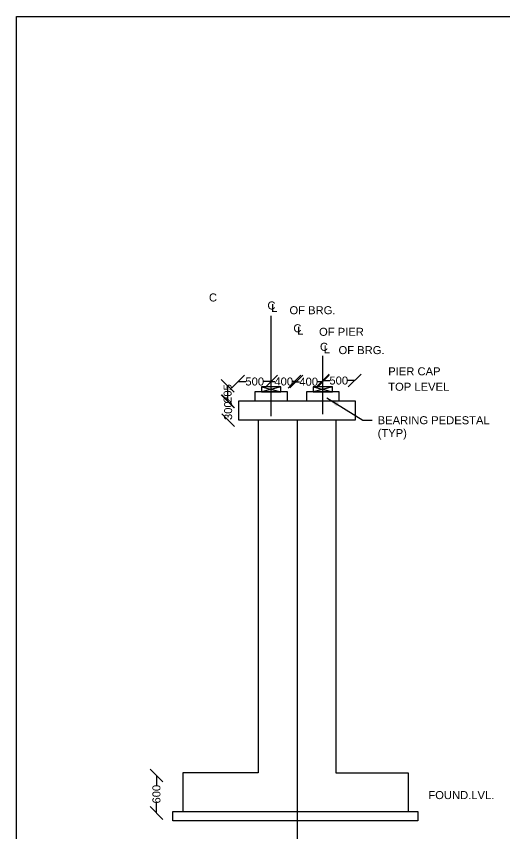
# Model space of a CAD drawing. Header units: millimetres. Extents: x 5124 to 10115727, y 2311 to 29203932.
# Drawn here: x 10086774 to 10094386, y 29191176 to 29203932 of the extents above; entities that cross this region are included whole.
import ezdxf

# ---------------------------------------------------------------- set-up
doc = ezdxf.new("R2010")
doc.units = ezdxf.units.MM
doc.header["$MEASUREMENT"] = 0
for name, color, linetype in [('DRAWING', 2, 'Continuous'), ('TEXT', 1, 'Continuous'), ('text2', 7, 'Continuous')]:
    doc.layers.add(name, color=color, linetype=linetype)
doc.styles.get("Standard").update_dxf_attribs({"font": 'arial.ttf', "height": 125})
doc.dimstyles.get("Standard").update_dxf_attribs({"dimtxt": 150, "dimasz": 200, "dimexe": 0.18, "dimexo": 0.0625, "dimgap": 0.09, "dimtad": 0, "dimdec": 0, "dimzin": 0, "dimdsep": 46, "dimtxsty": 'Standard', "dimblk": 'OBLIQUE', "dimcen": 0.09, "dimse1": 1, "dimse2": 1, "dimadec": 0, "dimazin": 0, "dimtfac": 1, "dimtdec": 0, "dimtofl": 0, "dimtmove": 0, "dimatfit": 3, "dimfxl": 1, "dimtolj": 1, "dimtzin": 0, "dimarcsym": 0})

# ---------------------------------------------------------------- blocks, each defined once
blk = doc.blocks.new('_Oblique')
at = {"color": 0, "linetype": 'ByBlock', "lineweight": -2}
blk.add_line((-0.5, -0.5), (0.5, 0.5), dxfattribs=at)
blk = doc.blocks.new('*D8')
at = {"layer": 'Defpoints', "color": 0, "transparency": 16777216}
for p in [(10088958, 29192084), (10089108, 29192084), (10089108, 29191499)]:
    blk.add_point(p, dxfattribs=at)
at = {"layer": 'text2', "color": 0, "lineweight": -2, "transparency": 16777216}
for p, q in [((10088958, 29192084), (10088958, 29191930)), ((10088958, 29191499), (10088958, 29191653))]:
    blk.add_line(p, q, dxfattribs=at)
at = {"layer": 'text2', "color": 0, "lineweight": -2, "transparency": 16777216, "xscale": 200, "yscale": 200, "zscale": 200}
for p, rotation in [((10088958, 29192084), 90), ((10088958, 29191499), 270)]:
    blk.add_blockref('_Oblique', p, dxfattribs=dict(at, rotation=rotation))
at = {"layer": 'text2', "color": 0, "transparency": 16777216, "insert": (10088958, 29191792), "char_height": 125, "attachment_point": 5, "rotation": 90}
blk.add_mtext('\\A1;600', dxfattribs=at)
blk = doc.blocks.new('*D39')
at = {"layer": 'Defpoints', "color": 0, "transparency": 16777216}
for p in [(10090747, 29199078), (10090233, 29198229), (10090747, 29198232)]:
    blk.add_point(p, dxfattribs=at)
at = {"layer": 'text2', "color": 0, "lineweight": -2, "transparency": 16777216}
for p, q in [((10090233, 29198232), (10090352, 29198232)), ((10090747, 29198232), (10090628, 29198232))]:
    blk.add_line(p, q, dxfattribs=at)
at = {"layer": 'text2', "color": 0, "lineweight": -2, "transparency": 16777216, "xscale": 200, "yscale": 200, "zscale": 200, "rotation": 180}
blk.add_blockref('_Oblique', (10090233, 29198232), dxfattribs=at)
at = {"layer": 'text2', "color": 0, "lineweight": -2, "transparency": 16777216, "xscale": 200, "yscale": 200, "zscale": 200}
blk.add_blockref('_Oblique', (10090747, 29198232), dxfattribs=at)
at = {"layer": 'text2', "color": 0, "transparency": 16777216, "insert": (10090490, 29198232), "char_height": 125, "attachment_point": 5}
blk.add_mtext('\\A1;500', dxfattribs=at)
blk = doc.blocks.new('*D40')
at = {"layer": 'Defpoints', "color": 0, "transparency": 16777216}
for p in [(10090747, 29198229), (10091138, 29198232), (10091138, 29198229)]:
    blk.add_point(p, dxfattribs=at)
at = {"layer": 'text2', "color": 0, "lineweight": -2, "transparency": 16777216}
for p, q in [((10090747, 29198232), (10090802, 29198232)), ((10091138, 29198232), (10091083, 29198232))]:
    blk.add_line(p, q, dxfattribs=at)
at = {"layer": 'text2', "color": 0, "lineweight": -2, "transparency": 16777216, "xscale": 200, "yscale": 200, "zscale": 200, "rotation": 180}
blk.add_blockref('_Oblique', (10090747, 29198232), dxfattribs=at)
at = {"layer": 'text2', "color": 0, "lineweight": -2, "transparency": 16777216, "xscale": 200, "yscale": 200, "zscale": 200}
blk.add_blockref('_Oblique', (10091138, 29198232), dxfattribs=at)
at = {"layer": 'text2', "color": 0, "transparency": 16777216, "insert": (10090942, 29198232), "char_height": 125, "attachment_point": 5}
blk.add_mtext('\\A1;400', dxfattribs=at)
blk = doc.blocks.new('*D41')
at = {"layer": 'Defpoints', "color": 0, "transparency": 16777216}
for p in [(10091110, 29198232), (10091552, 29198232), (10091552, 29198229)]:
    blk.add_point(p, dxfattribs=at)
at = {"layer": 'text2', "color": 0, "lineweight": -2, "transparency": 16777216}
for p, q in [((10091110, 29198229), (10091190, 29198229)), ((10091552, 29198229), (10091471, 29198229))]:
    blk.add_line(p, q, dxfattribs=at)
at = {"layer": 'text2', "color": 0, "lineweight": -2, "transparency": 16777216, "xscale": 200, "yscale": 200, "zscale": 200, "rotation": 180}
blk.add_blockref('_Oblique', (10091110, 29198229), dxfattribs=at)
at = {"layer": 'text2', "color": 0, "lineweight": -2, "transparency": 16777216, "xscale": 200, "yscale": 200, "zscale": 200}
blk.add_blockref('_Oblique', (10091552, 29198229), dxfattribs=at)
at = {"layer": 'text2', "color": 0, "transparency": 16777216, "insert": (10091331, 29198229), "char_height": 125, "attachment_point": 5}
blk.add_mtext('\\A1;400', dxfattribs=at)
blk = doc.blocks.new('*D42')
at = {"layer": 'Defpoints', "color": 0, "transparency": 16777216}
for p in [(10091552, 29198232), (10092049, 29198247), (10092049, 29198232)]:
    blk.add_point(p, dxfattribs=at)
at = {"layer": 'text2', "color": 0, "lineweight": -2, "transparency": 16777216}
for p, q in [((10091552, 29198247), (10091662, 29198247)), ((10092049, 29198247), (10091938, 29198247))]:
    blk.add_line(p, q, dxfattribs=at)
at = {"layer": 'text2', "color": 0, "lineweight": -2, "transparency": 16777216, "xscale": 200, "yscale": 200, "zscale": 200, "rotation": 180}
blk.add_blockref('_Oblique', (10091552, 29198247), dxfattribs=at)
at = {"layer": 'text2', "color": 0, "lineweight": -2, "transparency": 16777216, "xscale": 200, "yscale": 200, "zscale": 200}
blk.add_blockref('_Oblique', (10092049, 29198247), dxfattribs=at)
at = {"layer": 'text2', "color": 0, "transparency": 16777216, "insert": (10091800, 29198247), "char_height": 125, "attachment_point": 5}
blk.add_mtext('\\A1;500', dxfattribs=at)
blk = doc.blocks.new('*D43')
at = {"layer": 'Defpoints', "color": 0, "transparency": 16777216}
for p in [(10090033, 29198166), (10090033, 29197924), (10090068, 29197924)]:
    blk.add_point(p, dxfattribs=at)
at = {"layer": 'text2', "color": 0, "lineweight": -2, "transparency": 16777216}
blk.add_line((10090068, 29198166), (10090068, 29197924), dxfattribs=at)
at = {"layer": 'text2', "color": 0, "lineweight": -2, "transparency": 16777216, "xscale": 200, "yscale": 200, "zscale": 200}
for p, rotation in [((10090068, 29198166), 90), ((10090068, 29197924), 270)]:
    blk.add_blockref('_Oblique', p, dxfattribs=dict(at, rotation=rotation))
at = {"layer": 'text2', "color": 0, "transparency": 16777216, "insert": (10090068, 29198045), "char_height": 125, "attachment_point": 5, "rotation": 90}
blk.add_mtext('\\A1;205', dxfattribs=at)
blk = doc.blocks.new('*D44')
at = {"layer": 'Defpoints', "color": 0, "transparency": 16777216}
for p in [(10090068, 29197924), (10090068, 29197630), (10090076, 29197630)]:
    blk.add_point(p, dxfattribs=at)
at = {"layer": 'text2', "color": 0, "lineweight": -2, "transparency": 16777216}
for p, q in [((10090076, 29197924), (10090076, 29197915)), ((10090076, 29197630), (10090076, 29197639))]:
    blk.add_line(p, q, dxfattribs=at)
at = {"layer": 'text2', "color": 0, "lineweight": -2, "transparency": 16777216, "xscale": 200, "yscale": 200, "zscale": 200}
for p, rotation in [((10090076, 29197924), 90), ((10090076, 29197630), 270)]:
    blk.add_blockref('_Oblique', p, dxfattribs=dict(at, rotation=rotation))
at = {"layer": 'text2', "color": 0, "transparency": 16777216, "insert": (10090076, 29197777), "char_height": 125, "attachment_point": 5, "rotation": 90}
blk.add_mtext('\\A1;300', dxfattribs=at)

msp = doc.modelspace()

# ---------------------------------------------------------------- linework, layer by layer
at = {"layer": 'DRAWING', "color": 0}
for points in [[(10090746.7, 29197692.9), (10090746.7, 29199257)], [(10091551.6, 29197723.2), (10091551.6, 29198633.3)], [(10090899.1, 29198149.3), (10090595.5, 29198072)], [(10090595.5, 29198149.3), (10090899.1, 29198072)], [(10091701.9, 29198149.8), (10091401.5, 29198069.7)], [(10091401.5, 29198149.8), (10091701.9, 29198069.7)], [(10090244.2, 29197933.2), (10092057.1, 29197933.2), (10092057.1, 29197630.3), (10090244.2, 29197630.3), (10090244.2, 29197933.2)], [(10090544.2, 29197630.3), (10090544.2, 29192124.5), (10089368.5, 29192124.5), (10089368.5, 29191523.4)], [(10091150.6, 29197630.3), (10091150.6, 29190036.2)], [(10091752.1, 29197630.3), (10091752.1, 29192124.5), (10092882, 29192124.5), (10092882, 29191531.9)]]:
    msp.add_lwpolyline(points, dxfattribs=at)
for points in [[(10090595.5, 29198072), (10090899.1, 29198072), (10090899.1, 29198149.3), (10090595.5, 29198149.3)], [(10091401.5, 29198069.7), (10091701.9, 29198069.7), (10091701.9, 29198149.8), (10091401.5, 29198149.8)], [(10090493.9, 29197933.2), (10091002.5, 29197933.2), (10091002.5, 29198072), (10090493.9, 29198072)], [(10091299.1, 29197933.2), (10091805.5, 29197933.2), (10091805.5, 29198069.7), (10091299.1, 29198069.7)], [(10089215, 29191522.9), (10093031.4, 29191522.9), (10093031.4, 29191376.6), (10089215, 29191376.6)]]:
    msp.add_lwpolyline(points, close=True, dxfattribs=at)
at = {"layer": 'TEXT', "color": 0}
msp.add_lwpolyline([(10115708.9, 29183485.1), (10086773.8, 29183453.8), (10086773.8, 29203931.7), (10115657.1, 29203931.7)], close=True, dxfattribs=at)

# ---------------------------------------------------------------- texts
for s, p in [('C', (10089776.3, 29199481.6)), ('C', (10090687.5, 29199356.7)), ('L', (10090747.5, 29199318.4)), ('OF BRG.', (10091031.6, 29199282.4)), ('C', (10091092.5, 29199001.1)), ('L', (10091152.5, 29198962.8)), ('OF PIER ', (10091493.1, 29198945.7)), ('C', (10091506.3, 29198712)), ('L', (10091566.3, 29198673.7)), ('OF BRG.', (10091796.2, 29198660.3)), ('PIER CAP ', (10092571.6, 29198329.2)), ('TOP LEVEL', (10092571.6, 29198088.2)), ('BEARING PEDESTAL ', (10092406.7, 29197565.7)), ('(TYP)', (10092406.7, 29197364.9)), ('FOUND.LVL.', (10093197, 29191715.3))]:
    msp.add_text(s, height=125, dxfattribs=at).set_placement(p)

# ---------------------------------------------------------------- dimensions: what is measured, and where the dimension line sits
at = {"layer": 'text2', "color": 0}
for base, p1, p2, text, picture, middle in [((10090746.7, 29198232.1), (10090232.7, 29198229.5), (10090746.7, 29199077.7), '500', '*D39', (10090489.7, 29198232.1)), ((10091137.8, 29198232.1), (10090746.7, 29198229.5), (10091137.8, 29198229.5), '400', '*D40', (10090942.2, 29198232.1)), ((10092049, 29198247.3), (10091551.6, 29198232.1), (10092049, 29198232.1), '500', '*D42', (10091800.3, 29198247.3)), ((10091551.6, 29198229.5), (10091110.3, 29198232.1), (10091551.6, 29198232.1), '400', '*D41', (10091331, 29198229.5))]:
    dim = msp.add_linear_dim(base=base, p1=p1, p2=p2, text=text, dimstyle='Standard', dxfattribs=at)
    dim.commit()
    dim.dimension.update_dxf_attribs({"geometry": picture, "text_midpoint": middle})
dim = msp.add_linear_dim(base=(10090067.7, 29197924.3), p1=(10090033.4, 29198166.4), p2=(10090033.4, 29197924.3), angle=90, text='205', dimstyle='Standard', dxfattribs=at)
dim.commit()
dim.dimension.update_dxf_attribs({"geometry": '*D43', "text_midpoint": (10090067.7, 29198045.3), "dimtype": 160})
for base, p1, p2, text, picture, middle in [((10090075.6, 29197629.6), (10090067.7, 29197924.3), (10090067.7, 29197629.6), '300', '*D44', (10090075.6, 29197776.9)), ((10088958.3, 29192084.4), (10089108.3, 29191498.9), (10089108.3, 29192084.4), '600', '*D8', (10088958.3, 29191791.7))]:
    dim = msp.add_linear_dim(base=base, p1=p1, p2=p2, angle=90, text=text, dimstyle='Standard', dxfattribs=at)
    dim.commit()
    dim.dimension.update_dxf_attribs({"geometry": picture, "text_midpoint": middle})

# ---------------------------------------------------------------- leaders
at = {"layer": 'TEXT', "color": 0}
msp.add_leader([(10091613.9, 29197976.3), (10092176.2, 29197628.9), (10092320.1, 29197628.9)], dimstyle='Standard', override={"dimgap": 0.09, "dimtad": 0}, dxfattribs=at)

doc.saveas('drawing.dxf')
